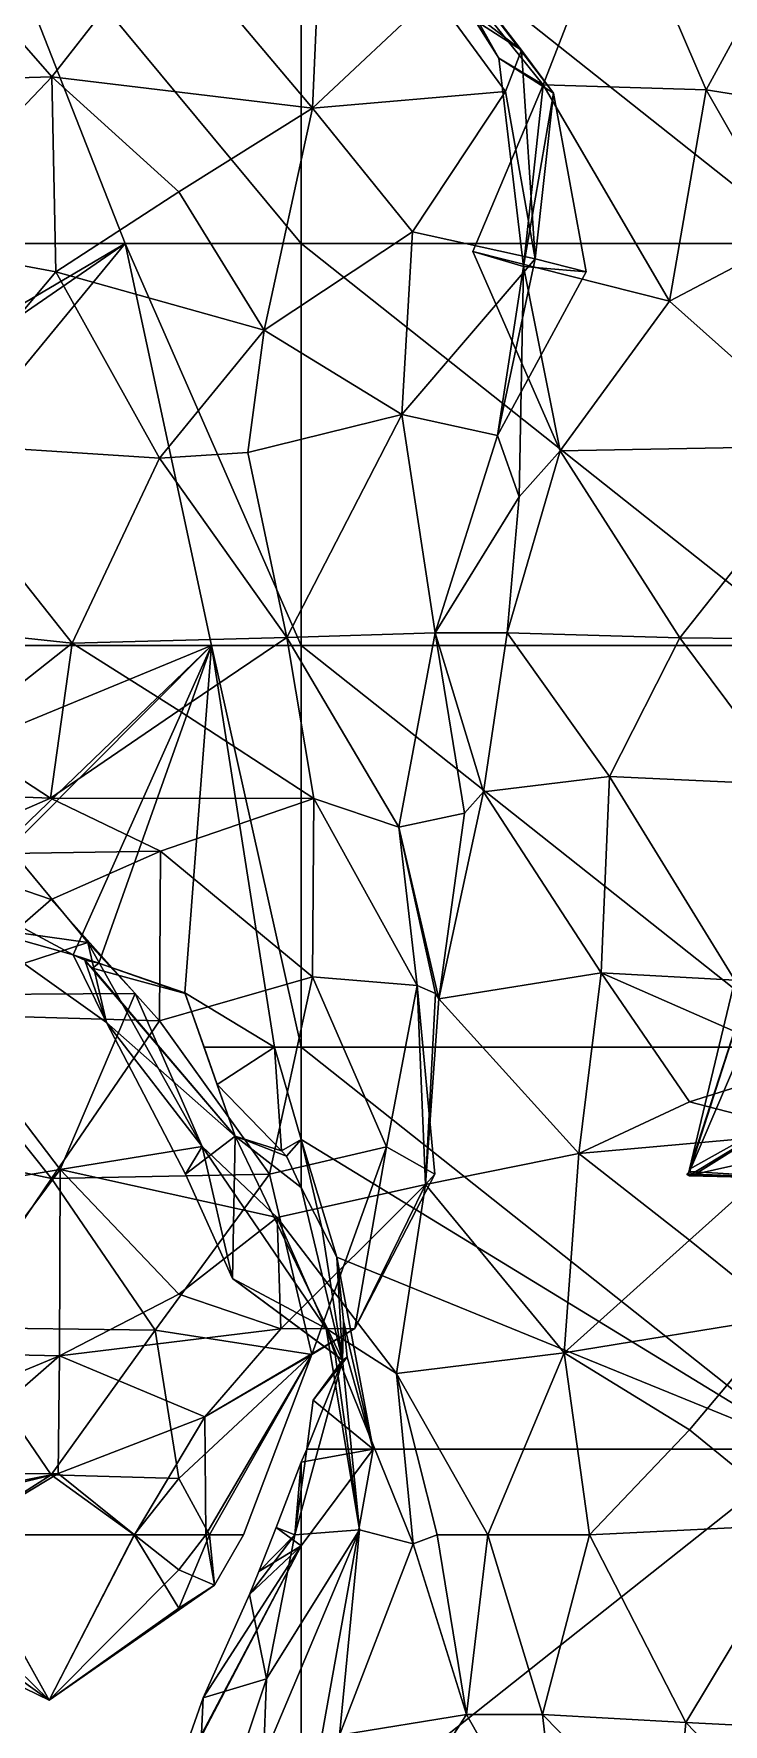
# Model space of a CAD drawing. Extents: x 290034 to 295698, y 4553723 to 4561693.
# Drawn here: x 291493.6 to 291561.7, y 4553845.7 to 4554012.7 of the extents above; entities that cross this region are included whole.
import ezdxf

# ---------------------------------------------------------------- set-up
doc = ezdxf.new("R2010")
doc.units = 0
doc.layers.add('Au_ppm_Pref_-_0_2', color=7, linetype='CONTINUOUS')

msp = doc.modelspace()

# ---------------------------------------------------------------- linework, layer by layer
at = {"layer": 'Au_ppm_Pref_-_0_2'}
for points in [[(291487.03, 4554031.65, 1832.47), (291502.63, 4553991.97, 1832.47), (291470, 4553991.97, 1824)], [(291487.03, 4554031.65, 1832.47), (291520, 4554031.65, 1843.11), (291520, 4553991.97, 1836.99)], [(291520, 4553991.97, 1836.99), (291502.63, 4553991.97, 1832.47), (291487.03, 4554031.65, 1832.47)], [(291520, 4554031.65, 1843.11), (291570, 4554031.65, 1861.16), (291570, 4553991.97, 1852.66)], [(291570, 4553991.97, 1852.66), (291520, 4553991.97, 1836.99), (291520, 4554031.65, 1843.11)], [(291531.64, 4554022.85, 1823.41), (291528.11, 4554028.31, 1817.43), (291539.51, 4554010.28, 1817.43)], [(291539.51, 4554010.28, 1817.43), (291528.11, 4554028.31, 1817.43), (291531.97, 4554023.72, 1811.43)], [(291506.51, 4554022.67, 1801), (291521.12, 4554005.32, 1801.37), (291522.05, 4554026.22, 1804.52)], [(291521.12, 4554005.32, 1801.37), (291533.13, 4554016.63, 1802.34), (291522.05, 4554026.22, 1804.52)], [(291531.97, 4554023.72, 1811.43), (291522.05, 4554026.22, 1804.52), (291541.74, 4554011.07, 1805.55)], [(291541.74, 4554011.07, 1805.55), (291522.05, 4554026.22, 1804.52), (291533.13, 4554016.63, 1802.34)], [(291551.44, 4554027.04, 1827.76), (291531.64, 4554022.85, 1823.41), (291543.9, 4554007.62, 1823.94)], [(291559.97, 4554007.13, 1826.8), (291551.44, 4554027.04, 1827.76), (291543.9, 4554007.62, 1823.94)], [(291559.97, 4554007.13, 1826.8), (291566.88, 4554019.84, 1830.98), (291551.44, 4554027.04, 1827.76)], [(291480.28, 4554025.71, 1801.04), (291469.48, 4554007.68, 1800.16), (291495.39, 4554008.41, 1801.07)], [(291480.28, 4554025.71, 1801.04), (291495.39, 4554008.41, 1801.07), (291506.51, 4554022.67, 1801)], [(291543.9, 4554007.62, 1823.94), (291531.64, 4554022.85, 1823.41), (291539.51, 4554010.28, 1817.43)], [(291539.51, 4554010.28, 1817.43), (291531.97, 4554023.72, 1811.43), (291544.91, 4554006.82, 1811.51)], [(291541.74, 4554011.07, 1805.55), (291544.91, 4554006.82, 1811.51), (291531.97, 4554023.72, 1811.43)], [(291495.39, 4554008.41, 1801.07), (291521.12, 4554005.32, 1801.37), (291506.51, 4554022.67, 1801)], [(291559.97, 4554007.13, 1826.8), (291579.69, 4554004, 1829.88), (291566.88, 4554019.84, 1830.98)], [(291521.12, 4554005.32, 1801.37), (291540.17, 4554006.98, 1802.24), (291533.13, 4554016.63, 1802.34)], [(291533.13, 4554016.63, 1802.34), (291540.17, 4554006.98, 1802.24), (291541.74, 4554011.07, 1805.55)], [(291541.94, 4553989.69, 1817.12), (291543.9, 4554007.62, 1823.94), (291539.51, 4554010.28, 1817.43)], [(291541.94, 4553989.69, 1817.12), (291539.51, 4554010.28, 1817.43), (291544.91, 4554006.82, 1811.51)], [(291543.11, 4553990.45, 1805.76), (291541.74, 4554011.07, 1805.55), (291540.17, 4554006.98, 1802.24)], [(291543.11, 4553990.45, 1805.76), (291544.91, 4554006.82, 1811.51), (291541.74, 4554011.07, 1805.55)], [(291469.48, 4554007.68, 1800.16), (291479.9, 4553992.13, 1801.94), (291495.39, 4554008.41, 1801.07)], [(291495.39, 4554008.41, 1801.07), (291479.9, 4553992.13, 1801.94), (291495.79, 4553989.16, 1804.05)], [(291495.39, 4554008.41, 1801.07), (291495.79, 4553989.16, 1804.05), (291507.93, 4553997.08, 1802.26)], [(291495.39, 4554008.41, 1801.07), (291507.93, 4553997.08, 1802.26), (291521.12, 4554005.32, 1801.37)], [(291521.12, 4554005.32, 1801.37), (291531, 4553993.1, 1801.93), (291540.17, 4554006.98, 1802.24)], [(291531, 4553993.1, 1801.93), (291543.11, 4553990.45, 1805.76), (291540.17, 4554006.98, 1802.24)], [(291541.94, 4553989.69, 1817.12), (291536.94, 4553991.17, 1822.82), (291543.9, 4554007.62, 1823.94)], [(291556.35, 4553986.28, 1825.27), (291543.9, 4554007.62, 1823.94), (291536.94, 4553991.17, 1822.82)], [(291541.94, 4553989.69, 1817.12), (291544.91, 4554006.82, 1811.51), (291548.12, 4553989.16, 1811.49)], [(291543.11, 4553990.45, 1805.76), (291548.12, 4553989.16, 1811.49), (291544.91, 4554006.82, 1811.51)], [(291556.35, 4553986.28, 1825.27), (291559.97, 4554007.13, 1826.8), (291543.9, 4554007.62, 1823.94)], [(291568.29, 4553992.57, 1826.93), (291559.97, 4554007.13, 1826.8), (291556.35, 4553986.28, 1825.27)], [(291559.97, 4554007.13, 1826.8), (291568.29, 4553992.57, 1826.93), (291579.69, 4554004, 1829.88)], [(291521.12, 4554005.32, 1801.37), (291507.93, 4553997.08, 1802.26), (291516.36, 4553983.41, 1803.64)], [(291521.12, 4554005.32, 1801.37), (291516.36, 4553983.41, 1803.64), (291531, 4553993.1, 1801.93)], [(291495.79, 4553989.16, 1804.05), (291516.36, 4553983.41, 1803.64), (291507.93, 4553997.08, 1802.26)], [(291529.93, 4553975.08, 1806.87), (291531, 4553993.1, 1801.93), (291516.36, 4553983.41, 1803.64)], [(291529.93, 4553975.08, 1806.87), (291543.11, 4553990.45, 1805.76), (291531, 4553993.1, 1801.93)], [(291472.78, 4553974.4, 1823.6), (291470, 4553991.97, 1824), (291502.63, 4553991.97, 1832.47)], [(291502.63, 4553991.97, 1832.47), (291470, 4553952.28, 1821.46), (291473.14, 4553971.65, 1823.52)], [(291502.63, 4553991.97, 1832.47), (291511.17, 4553952.28, 1832.47), (291470, 4553952.28, 1821.46)], [(291502.63, 4553991.97, 1832.47), (291473.14, 4553971.65, 1823.52), (291472.78, 4553974.4, 1823.6)], [(291495.79, 4553989.16, 1804.05), (291479.9, 4553992.13, 1801.94), (291481.67, 4553972.33, 1806.19)], [(291502.63, 4553991.97, 1832.47), (291520, 4553991.97, 1836.99), (291520, 4553952.28, 1834.84)], [(291520, 4553952.28, 1834.84), (291511.17, 4553952.28, 1832.47), (291502.63, 4553991.97, 1832.47)], [(291520, 4553991.97, 1836.99), (291570, 4553991.97, 1852.66), (291570, 4553952.28, 1850.53)], [(291570, 4553952.28, 1850.53), (291520, 4553952.28, 1834.84), (291520, 4553991.97, 1836.99)], [(291536.94, 4553991.17, 1822.82), (291541.94, 4553989.69, 1817.12), (291545.56, 4553971.49, 1823.38)], [(291545.56, 4553971.49, 1823.38), (291556.35, 4553986.28, 1825.27), (291536.94, 4553991.17, 1822.82)], [(291572.37, 4553971.98, 1824.48), (291568.29, 4553992.57, 1826.93), (291556.35, 4553986.28, 1825.27)], [(291539.38, 4553973, 1812.29), (291543.11, 4553990.45, 1805.76), (291529.93, 4553975.08, 1806.87)], [(291539.38, 4553973, 1812.29), (291548.12, 4553989.16, 1811.49), (291543.11, 4553990.45, 1805.76)], [(291541.94, 4553989.69, 1817.12), (291539.38, 4553973, 1812.29), (291541.52, 4553966.95, 1817.43)], [(291541.94, 4553989.69, 1817.12), (291548.12, 4553989.16, 1811.49), (291539.38, 4553973, 1812.29)], [(291541.94, 4553989.69, 1817.12), (291541.52, 4553966.95, 1817.43), (291545.56, 4553971.49, 1823.38)], [(291506.02, 4553970.77, 1808.01), (291495.79, 4553989.16, 1804.05), (291481.67, 4553972.33, 1806.19)], [(291495.79, 4553989.16, 1804.05), (291506.02, 4553970.77, 1808.01), (291516.36, 4553983.41, 1803.64)], [(291572.37, 4553971.98, 1824.48), (291556.35, 4553986.28, 1825.27), (291545.56, 4553971.49, 1823.38)], [(291516.36, 4553983.41, 1803.64), (291506.02, 4553970.77, 1808.01), (291514.75, 4553971.34, 1808.77)], [(291516.36, 4553983.41, 1803.64), (291514.75, 4553971.34, 1808.77), (291529.93, 4553975.08, 1806.87)], [(291514.75, 4553971.34, 1808.77), (291518.6, 4553953.04, 1806.96), (291529.93, 4553975.08, 1806.87)], [(291518.6, 4553953.04, 1806.96), (291533.22, 4553953.53, 1811.43), (291529.93, 4553975.08, 1806.87)], [(291539.38, 4553973, 1812.29), (291529.93, 4553975.08, 1806.87), (291533.22, 4553953.53, 1811.43)], [(291541.52, 4553966.95, 1817.43), (291539.38, 4553973, 1812.29), (291533.22, 4553953.53, 1811.43)], [(291506.02, 4553970.77, 1808.01), (291481.67, 4553972.33, 1806.19), (291497.41, 4553952.48, 1806.99)], [(291481.67, 4553972.33, 1806.19), (291487.86, 4553953.52, 1809.08), (291497.41, 4553952.48, 1806.99)], [(291514.75, 4553971.34, 1808.77), (291506.02, 4553970.77, 1808.01), (291518.6, 4553953.04, 1806.96)], [(291557.39, 4553953.03, 1824.43), (291545.56, 4553971.49, 1823.38), (291540.35, 4553953.52, 1818.54)], [(291545.56, 4553971.49, 1823.38), (291541.52, 4553966.95, 1817.43), (291540.35, 4553953.52, 1818.54)], [(291572.37, 4553971.98, 1824.48), (291545.56, 4553971.49, 1823.38), (291557.39, 4553953.03, 1824.43)], [(291572.37, 4553971.98, 1824.48), (291557.39, 4553953.03, 1824.43), (291583.32, 4553952.75, 1823.26)], [(291506.02, 4553970.77, 1808.01), (291497.41, 4553952.48, 1806.99), (291518.6, 4553953.04, 1806.96)], [(291541.52, 4553966.95, 1817.43), (291533.22, 4553953.53, 1811.43), (291540.35, 4553953.52, 1818.54)], [(291485.83, 4553943.35, 1804.47), (291497.41, 4553952.48, 1806.99), (291487.86, 4553953.52, 1809.08)], [(291497.41, 4553952.48, 1806.99), (291507.93, 4553945.85, 1802.17), (291518.6, 4553953.04, 1806.96)], [(291507.93, 4553945.85, 1802.17), (291521.25, 4553937.14, 1799.5), (291518.6, 4553953.04, 1806.96)], [(291529.66, 4553934.31, 1805.87), (291533.22, 4553953.53, 1811.43), (291518.6, 4553953.04, 1806.96)], [(291529.66, 4553934.31, 1805.87), (291518.6, 4553953.04, 1806.96), (291521.25, 4553937.14, 1799.5)], [(291536.14, 4553935.71, 1811.49), (291533.22, 4553953.53, 1811.43), (291529.66, 4553934.31, 1805.87)], [(291540.35, 4553953.52, 1818.54), (291533.22, 4553953.53, 1811.43), (291538.01, 4553937.81, 1816.86)], [(291538.01, 4553937.81, 1816.86), (291533.22, 4553953.53, 1811.43), (291536.14, 4553935.71, 1811.49)], [(291540.35, 4553953.52, 1818.54), (291538.01, 4553937.81, 1816.86), (291550.43, 4553939.34, 1822.55)], [(291557.39, 4553953.03, 1824.43), (291540.35, 4553953.52, 1818.54), (291550.43, 4553939.34, 1822.55)], [(291557.39, 4553953.03, 1824.43), (291550.43, 4553939.34, 1822.55), (291568.21, 4553938.5, 1825.58)], [(291557.39, 4553953.03, 1824.43), (291568.21, 4553938.5, 1825.58), (291583.32, 4553952.75, 1823.26)], [(291470, 4553952.28, 1821.46), (291511.17, 4553952.28, 1832.47), (291476.72, 4553938.05, 1822.63)], [(291486, 4553928.02, 1824.68), (291476.72, 4553938.05, 1822.63), (291511.17, 4553952.28, 1832.47)], [(291485.83, 4553943.35, 1804.47), (291495.25, 4553937.19, 1799.12), (291497.41, 4553952.48, 1806.99)], [(291486.59, 4553927.57, 1824.81), (291486, 4553928.02, 1824.68), (291511.17, 4553952.28, 1832.47)], [(291497.49, 4553921.7, 1827.5), (291486.59, 4553927.57, 1824.81), (291511.17, 4553952.28, 1832.47)], [(291497.41, 4553952.48, 1806.99), (291495.25, 4553937.19, 1799.12), (291507.93, 4553945.85, 1802.17)], [(291511.17, 4553952.28, 1832.47), (291500.03, 4553920.88, 1828.15), (291497.49, 4553921.7, 1827.5)], [(291511.17, 4553952.28, 1832.47), (291508.52, 4553917.96, 1830.32), (291500.03, 4553920.88, 1828.15)], [(291511.17, 4553952.28, 1832.47), (291517.38, 4553912.6, 1832.47), (291508.52, 4553917.96, 1830.32)], [(291511.17, 4553952.28, 1832.47), (291520, 4553952.28, 1834.84), (291520, 4553912.6, 1833.18)], [(291520, 4553912.6, 1833.18), (291517.38, 4553912.6, 1832.47), (291511.17, 4553952.28, 1832.47)], [(291520, 4553952.28, 1834.84), (291570, 4553952.28, 1850.53), (291570, 4553912.6, 1855.72)], [(291570, 4553912.6, 1855.72), (291520, 4553912.6, 1833.18), (291520, 4553952.28, 1834.84)], [(291495.25, 4553937.19, 1799.12), (291521.25, 4553937.14, 1799.5), (291507.93, 4553945.85, 1802.17)], [(291485.83, 4553943.35, 1804.47), (291469.4, 4553938.17, 1799.5), (291495.25, 4553937.19, 1799.12)], [(291495.25, 4553937.19, 1799.12), (291469.4, 4553938.17, 1799.5), (291482.42, 4553931.59, 1793.93)], [(291498.95, 4553922.92, 1817.41), (291483.1, 4553917.75, 1810.91), (291486.6, 4553937.8, 1817.87)], [(291498.95, 4553922.92, 1817.41), (291486.6, 4553937.8, 1817.87), (291487.45, 4553924.56, 1823.37)], [(291538.01, 4553937.81, 1816.86), (291533.58, 4553917.37, 1810.92), (291549.63, 4553919.93, 1816.7)], [(291538.01, 4553937.81, 1816.86), (291536.14, 4553935.71, 1811.49), (291533.58, 4553917.37, 1810.92)], [(291549.63, 4553919.93, 1816.7), (291550.43, 4553939.34, 1822.55), (291538.01, 4553937.81, 1816.86)], [(291549.63, 4553919.93, 1816.7), (291562.8, 4553919.21, 1823.25), (291550.43, 4553939.34, 1822.55)], [(291550.43, 4553939.34, 1822.55), (291562.8, 4553919.21, 1823.25), (291568.21, 4553938.5, 1825.58)], [(291506.11, 4553931.94, 1794.07), (291495.25, 4553937.19, 1799.12), (291482.42, 4553931.59, 1793.93)], [(291506.11, 4553931.94, 1794.07), (291521.25, 4553937.14, 1799.5), (291495.25, 4553937.19, 1799.12)], [(291521.11, 4553919.55, 1792.37), (291521.25, 4553937.14, 1799.5), (291506.11, 4553931.94, 1794.07)], [(291531.47, 4553918.7, 1799.47), (291521.25, 4553937.14, 1799.5), (291521.11, 4553919.55, 1792.37)], [(291529.66, 4553934.31, 1805.87), (291521.25, 4553937.14, 1799.5), (291531.47, 4553918.7, 1799.47)], [(291536.14, 4553935.71, 1811.49), (291529.66, 4553934.31, 1805.87), (291533.58, 4553917.37, 1810.92)], [(291533.27, 4553917.89, 1805.55), (291533.58, 4553917.37, 1810.92), (291529.66, 4553934.31, 1805.87)], [(291533.27, 4553917.89, 1805.55), (291529.66, 4553934.31, 1805.87), (291531.47, 4553918.7, 1799.47)], [(291482.42, 4553931.59, 1793.93), (291482.37, 4553915.9, 1789.96), (291495.33, 4553927.17, 1790.58)], [(291506.11, 4553931.94, 1794.07), (291482.42, 4553931.59, 1793.93), (291495.33, 4553927.17, 1790.58)], [(291506.11, 4553931.94, 1794.07), (291495.33, 4553927.17, 1790.58), (291506.01, 4553915.19, 1789.54)], [(291506.11, 4553931.94, 1794.07), (291506.01, 4553915.19, 1789.54), (291521.11, 4553919.55, 1792.37)], [(291495.33, 4553927.17, 1790.58), (291482.37, 4553915.9, 1789.96), (291506.01, 4553915.19, 1789.54)], [(291487.45, 4553924.56, 1823.37), (291486.59, 4553927.57, 1824.81), (291497.49, 4553921.7, 1827.5)], [(291500.78, 4553915.02, 1822.61), (291487.45, 4553924.56, 1823.37), (291497.49, 4553921.7, 1827.5)], [(291498.95, 4553922.92, 1817.41), (291487.45, 4553924.56, 1823.37), (291500.78, 4553915.02, 1822.61)], [(291498.95, 4553922.92, 1817.41), (291503.61, 4553917.89, 1813.53), (291483.1, 4553917.75, 1810.91)], [(291498.95, 4553922.92, 1817.41), (291500.78, 4553915.02, 1822.61), (291510.22, 4553902.78, 1817.74)], [(291503.61, 4553917.89, 1813.53), (291498.95, 4553922.92, 1817.41), (291510.22, 4553902.78, 1817.74)], [(291498.66, 4553921.2, 1827.8), (291497.49, 4553921.7, 1827.5), (291500.03, 4553920.88, 1828.15)], [(291500.78, 4553915.02, 1822.61), (291497.49, 4553921.7, 1827.5), (291498.66, 4553921.2, 1827.8)], [(291498.66, 4553921.2, 1827.8), (291500.03, 4553920.88, 1828.15), (291499.42, 4553920.41, 1827.97)], [(291513.49, 4553903.82, 1828.18), (291498.66, 4553921.2, 1827.8), (291499.42, 4553920.41, 1827.97)], [(291513.49, 4553903.82, 1828.18), (291500.78, 4553915.02, 1822.61), (291498.66, 4553921.2, 1827.8)], [(291565.06, 4553921.22, 1829.31), (291558.28, 4553900.15, 1829.31), (291558.33, 4553900.31, 1829.39)], [(291565.06, 4553921.22, 1829.31), (291558.33, 4553900.55, 1829.15), (291558.28, 4553900.15, 1829.31)], [(291565.06, 4553921.22, 1829.31), (291558.33, 4553900.31, 1829.39), (291565.85, 4553917.89, 1833.93)], [(291565.06, 4553921.22, 1829.31), (291562.8, 4553919.21, 1823.25), (291558.33, 4553900.55, 1829.15)], [(291499.42, 4553920.41, 1827.97), (291500.03, 4553920.88, 1828.15), (291508.54, 4553917.89, 1829.31)], [(291513.49, 4553903.82, 1828.18), (291499.42, 4553920.41, 1827.97), (291508.54, 4553917.89, 1829.31)], [(291508.52, 4553917.96, 1830.32), (291508.54, 4553917.89, 1829.31), (291500.03, 4553920.88, 1828.15)], [(291516.88, 4553900.07, 1789.46), (291521.11, 4553919.55, 1792.37), (291506.01, 4553915.19, 1789.54)], [(291528.42, 4553902.75, 1794.13), (291521.11, 4553919.55, 1792.37), (291516.88, 4553900.07, 1789.46)], [(291531.47, 4553918.7, 1799.47), (291521.11, 4553919.55, 1792.37), (291528.42, 4553902.75, 1794.13)], [(291547.4, 4553902.11, 1810.72), (291549.63, 4553919.93, 1816.7), (291533.58, 4553917.37, 1810.92)], [(291547.4, 4553902.11, 1810.72), (291558.33, 4553907.2, 1815.06), (291549.63, 4553919.93, 1816.7)], [(291562.8, 4553919.21, 1823.25), (291549.63, 4553919.93, 1816.7), (291570.16, 4553910.92, 1817.43)], [(291570.16, 4553910.92, 1817.43), (291549.63, 4553919.93, 1816.7), (291558.33, 4553907.2, 1815.06)], [(291476.84, 4553897.3, 1816.87), (291483.1, 4553917.75, 1810.91), (291496.23, 4553900.53, 1811.31)], [(291503.61, 4553917.89, 1813.53), (291496.23, 4553900.53, 1811.31), (291483.1, 4553917.75, 1810.91)], [(291503.61, 4553917.89, 1813.53), (291510.22, 4553902.78, 1817.74), (291496.23, 4553900.53, 1811.31)], [(291508.52, 4553917.96, 1830.32), (291517.38, 4553912.6, 1832.47), (291510.42, 4553912.6, 1830.6)], [(291510.42, 4553912.6, 1830.6), (291508.54, 4553917.89, 1829.31), (291508.52, 4553917.96, 1830.32)], [(291511.72, 4553908.91, 1830.66), (291508.54, 4553917.89, 1829.31), (291510.42, 4553912.6, 1830.6)], [(291513.49, 4553903.82, 1828.18), (291508.54, 4553917.89, 1829.31), (291511.72, 4553908.91, 1830.66)], [(291531.47, 4553918.7, 1799.47), (291528.42, 4553902.75, 1794.13), (291533.21, 4553900.07, 1799.62)], [(291533.27, 4553917.89, 1805.55), (291531.47, 4553918.7, 1799.47), (291532.27, 4553899.05, 1806.53)], [(291532.27, 4553899.05, 1806.53), (291531.47, 4553918.7, 1799.47), (291533.21, 4553900.07, 1799.62)], [(291533.27, 4553917.89, 1805.55), (291532.27, 4553899.05, 1806.53), (291533.58, 4553917.37, 1810.92)], [(291570.93, 4553907.58, 1825.88), (291558.33, 4553900.55, 1829.15), (291562.8, 4553919.21, 1823.25)], [(291565.85, 4553917.89, 1833.93), (291558.33, 4553900.31, 1829.39), (291570.58, 4553899.58, 1835.5)], [(291547.4, 4553902.11, 1810.72), (291533.58, 4553917.37, 1810.92), (291532.27, 4553899.05, 1806.53)], [(291482.37, 4553915.9, 1789.96), (291472.57, 4553904.46, 1790.35), (291495.37, 4553899.63, 1789.39)], [(291506.01, 4553915.19, 1789.54), (291482.37, 4553915.9, 1789.96), (291495.37, 4553899.63, 1789.39)], [(291506.01, 4553915.19, 1789.54), (291495.37, 4553899.63, 1789.39), (291516.88, 4553900.07, 1789.46)], [(291510.22, 4553902.78, 1817.74), (291500.78, 4553915.02, 1822.61), (291508.59, 4553900.07, 1823.37)], [(291508.59, 4553900.07, 1823.37), (291500.78, 4553915.02, 1822.61), (291513.49, 4553903.82, 1828.18)], [(291511.72, 4553908.91, 1830.66), (291510.42, 4553912.6, 1830.6), (291517.38, 4553912.6, 1832.47)], [(291518.06, 4553902.36, 1831.86), (291511.72, 4553908.91, 1830.66), (291517.38, 4553912.6, 1832.47)], [(291520, 4553903.49, 1832.47), (291518.06, 4553902.36, 1831.86), (291517.38, 4553912.6, 1832.47)], [(291517.38, 4553912.6, 1832.47), (291520, 4553912.6, 1833.18), (291520, 4553903.49, 1832.47)], [(291520, 4553912.6, 1833.18), (291570, 4553912.6, 1855.72), (291570, 4553872.91, 1846.7)], [(291520, 4553903.49, 1832.47), (291520, 4553912.6, 1833.18), (291570, 4553872.91, 1846.7)], [(291558.33, 4553907.2, 1815.06), (291570.14, 4553904.14, 1811.33), (291570.16, 4553910.92, 1817.43)], [(291518.06, 4553902.36, 1831.86), (291513.49, 4553903.82, 1828.18), (291511.72, 4553908.91, 1830.66)], [(291570.14, 4553904.14, 1811.33), (291558.33, 4553907.2, 1815.06), (291547.4, 4553902.11, 1810.72)], [(291570.93, 4553907.58, 1825.88), (291558.52, 4553900.07, 1829.22), (291558.33, 4553900.55, 1829.15)], [(291558.91, 4553900.07, 1829.31), (291558.52, 4553900.07, 1829.22), (291570.93, 4553907.58, 1825.88)], [(291558.91, 4553900.07, 1829.31), (291570.93, 4553907.58, 1825.88), (291583.69, 4553905.62, 1829.82)], [(291495.37, 4553899.63, 1789.39), (291472.57, 4553904.46, 1790.35), (291485.39, 4553884.92, 1789.88)], [(291558.91, 4553900.07, 1829.31), (291583.69, 4553905.62, 1829.82), (291570.58, 4553899.58, 1835.5)], [(291496.23, 4553900.53, 1811.31), (291510.22, 4553902.78, 1817.74), (291517.63, 4553895.76, 1811.42)], [(291513.24, 4553889.75, 1823.37), (291508.59, 4553900.07, 1823.37), (291513.49, 4553903.82, 1828.18)], [(291510.22, 4553902.78, 1817.74), (291508.59, 4553900.07, 1823.37), (291513.24, 4553889.75, 1823.37)], [(291510.22, 4553902.78, 1817.74), (291513.24, 4553889.75, 1823.37), (291522.46, 4553884.83, 1817.51)], [(291517.63, 4553895.76, 1811.42), (291510.22, 4553902.78, 1817.74), (291522.46, 4553884.83, 1817.51)], [(291513.24, 4553889.75, 1823.37), (291513.49, 4553903.82, 1828.18), (291524.1, 4553881.7, 1829.58)], [(291513.49, 4553903.82, 1828.18), (291518.06, 4553902.36, 1831.86), (291518.57, 4553901.83, 1831.96)], [(291520, 4553898.74, 1832.11), (291513.49, 4553903.82, 1828.18), (291518.57, 4553901.83, 1831.96)], [(291524.1, 4553881.7, 1829.58), (291513.49, 4553903.82, 1828.18), (291520, 4553898.74, 1832.11)], [(291528.42, 4553902.75, 1794.13), (291516.88, 4553900.07, 1789.46), (291521.05, 4553882.26, 1793.56)], [(291520, 4553903.49, 1832.47), (291518.57, 4553901.83, 1831.96), (291518.06, 4553902.36, 1831.86)], [(291520, 4553903.49, 1832.47), (291520, 4553898.74, 1832.11), (291518.57, 4553901.83, 1831.96)], [(291522.03, 4553894.77, 1832.47), (291520, 4553898.74, 1832.11), (291520, 4553903.49, 1832.47)], [(291523.52, 4553891.86, 1832.74), (291522.03, 4553894.77, 1832.47), (291520, 4553903.49, 1832.47)], [(291523.52, 4553891.86, 1832.74), (291520, 4553903.49, 1832.47), (291570, 4553872.91, 1846.7)], [(291525.3, 4553884.83, 1799.62), (291528.42, 4553902.75, 1794.13), (291521.05, 4553882.26, 1793.56)], [(291525.3, 4553884.83, 1799.62), (291533.21, 4553900.07, 1799.62), (291528.42, 4553902.75, 1794.13)], [(291570.14, 4553904.14, 1811.33), (291547.4, 4553902.11, 1810.72), (291558.33, 4553893.53, 1807.74)], [(291570.14, 4553904.14, 1811.33), (291558.33, 4553893.53, 1807.74), (291567.71, 4553885.98, 1804.19)], [(291547.4, 4553902.11, 1810.72), (291532.27, 4553899.05, 1806.53), (291545.95, 4553882.41, 1806.34)], [(291558.33, 4553893.53, 1807.74), (291547.4, 4553902.11, 1810.72), (291545.95, 4553882.41, 1806.34)], [(291476.84, 4553897.3, 1816.87), (291496.23, 4553900.53, 1811.31), (291482.68, 4553882.42, 1811.26)], [(291482.68, 4553882.42, 1811.26), (291496.23, 4553900.53, 1811.31), (291496.15, 4553882.11, 1805.93)], [(291495.37, 4553899.63, 1789.39), (291485.39, 4553884.92, 1789.88), (291505.61, 4553884.64, 1789.63)], [(291495.37, 4553899.63, 1789.39), (291505.61, 4553884.64, 1789.63), (291516.88, 4553900.07, 1789.46)], [(291496.23, 4553900.53, 1811.31), (291507.93, 4553888.19, 1809.51), (291496.15, 4553882.11, 1805.93)], [(291496.23, 4553900.53, 1811.31), (291517.63, 4553895.76, 1811.42), (291507.93, 4553888.19, 1809.51)], [(291516.88, 4553900.07, 1789.46), (291505.61, 4553884.64, 1789.63), (291521.05, 4553882.26, 1793.56)], [(291532.27, 4553899.05, 1806.53), (291533.21, 4553900.07, 1799.62), (291525.3, 4553884.83, 1799.62)], [(291558.33, 4553900.31, 1829.39), (291558.28, 4553900.15, 1829.31), (291558.07, 4553900.07, 1829.43)], [(291570.58, 4553899.58, 1835.5), (291558.33, 4553900.31, 1829.39), (291558.07, 4553900.07, 1829.43)], [(291558.28, 4553900.15, 1829.31), (291558.19, 4553899.94, 1829.29), (291558.07, 4553900.07, 1829.43)], [(291558.33, 4553899.88, 1829.37), (291558.07, 4553900.07, 1829.43), (291558.19, 4553899.94, 1829.29)], [(291558.07, 4553900.07, 1829.43), (291558.33, 4553899.88, 1829.37), (291570.58, 4553899.58, 1835.5)], [(291558.28, 4553900.15, 1829.31), (291558.33, 4553900.55, 1829.15), (291558.19, 4553899.94, 1829.29)], [(291558.33, 4553900.55, 1829.15), (291558.52, 4553900.07, 1829.22), (291558.19, 4553899.94, 1829.29)], [(291558.44, 4553899.91, 1829.31), (291558.19, 4553899.94, 1829.29), (291558.52, 4553900.07, 1829.22)], [(291558.33, 4553899.88, 1829.37), (291558.19, 4553899.94, 1829.29), (291558.44, 4553899.91, 1829.31)], [(291570.58, 4553899.58, 1835.5), (291558.33, 4553899.88, 1829.37), (291558.44, 4553899.91, 1829.31)], [(291558.44, 4553899.91, 1829.31), (291558.91, 4553900.07, 1829.31), (291570.58, 4553899.58, 1835.5)], [(291558.91, 4553900.07, 1829.31), (291558.44, 4553899.91, 1829.31), (291558.52, 4553900.07, 1829.22)], [(291532.27, 4553899.05, 1806.53), (291518.01, 4553884.79, 1804.26), (291517.63, 4553895.76, 1811.42)], [(291532.27, 4553899.05, 1806.53), (291517.63, 4553895.76, 1811.42), (291529.43, 4553880.36, 1811.25)], [(291532.27, 4553899.05, 1806.53), (291525.3, 4553884.83, 1799.62), (291518.01, 4553884.79, 1804.26)], [(291524.1, 4553881.7, 1829.58), (291520, 4553898.74, 1832.11), (291522.03, 4553894.77, 1832.47)], [(291532.27, 4553899.05, 1806.53), (291529.43, 4553880.36, 1811.25), (291545.95, 4553882.41, 1806.34)], [(291518.01, 4553884.79, 1804.26), (291507.93, 4553888.19, 1809.51), (291517.63, 4553895.76, 1811.42)], [(291517.63, 4553895.76, 1811.42), (291522.46, 4553884.83, 1817.51), (291529.43, 4553880.36, 1811.25)], [(291524.1, 4553881.7, 1829.58), (291522.03, 4553894.77, 1832.47), (291523.52, 4553891.86, 1832.74)], [(291567.71, 4553885.98, 1804.19), (291558.33, 4553893.53, 1807.74), (291545.95, 4553882.41, 1806.34)], [(291527.12, 4553872.91, 1832.47), (291524.17, 4553885.57, 1832.47), (291523.52, 4553891.86, 1832.74)], [(291527.12, 4553872.91, 1832.47), (291523.52, 4553891.86, 1832.74), (291570, 4553872.91, 1846.7)], [(291524.1, 4553881.7, 1829.58), (291523.52, 4553891.86, 1832.74), (291524.17, 4553885.57, 1832.47)], [(291522.46, 4553884.83, 1817.51), (291513.24, 4553889.75, 1823.37), (291523.35, 4553882.25, 1823.37)], [(291523.35, 4553882.25, 1823.37), (291513.24, 4553889.75, 1823.37), (291524.1, 4553881.7, 1829.58)], [(291518.01, 4553884.79, 1804.26), (291496.15, 4553882.11, 1805.93), (291507.93, 4553888.19, 1809.51)], [(291545.95, 4553882.41, 1806.34), (291558.33, 4553874.81, 1802.1), (291567.71, 4553885.98, 1804.19)], [(291558.33, 4553874.81, 1802.1), (291569.76, 4553865.49, 1798.84), (291567.71, 4553885.98, 1804.19)], [(291495.33, 4553870.36, 1789.71), (291485.39, 4553884.92, 1789.88), (291482.73, 4553867.89, 1792.53)], [(291505.61, 4553884.64, 1789.63), (291485.39, 4553884.92, 1789.88), (291495.33, 4553870.36, 1789.71)], [(291507.93, 4553870.01, 1791.82), (291505.61, 4553884.64, 1789.63), (291495.33, 4553870.36, 1789.71)], [(291510.51, 4553876.08, 1800.46), (291496.15, 4553882.11, 1805.93), (291518.01, 4553884.79, 1804.26)], [(291521.05, 4553882.26, 1793.56), (291505.61, 4553884.64, 1789.63), (291507.93, 4553870.01, 1791.82)], [(291518.01, 4553884.79, 1804.26), (291525.3, 4553884.83, 1799.62), (291510.51, 4553876.08, 1800.46)], [(291525.3, 4553884.83, 1799.62), (291521.05, 4553882.26, 1793.56), (291510.51, 4553876.08, 1800.46)], [(291525.75, 4553864.94, 1823.88), (291531.06, 4553863.54, 1817.24), (291522.46, 4553884.83, 1817.51)], [(291531.06, 4553863.54, 1817.24), (291529.43, 4553880.36, 1811.25), (291522.46, 4553884.83, 1817.51)], [(291522.46, 4553884.83, 1817.51), (291523.35, 4553882.25, 1823.37), (291525.75, 4553864.94, 1823.88)], [(291524.1, 4553881.7, 1829.58), (291524.17, 4553885.57, 1832.47), (291524.55, 4553881.97, 1832.32)], [(291524.17, 4553885.57, 1832.47), (291527.12, 4553872.91, 1832.47), (291524.55, 4553881.97, 1832.32)], [(291482.68, 4553882.42, 1811.26), (291496.15, 4553882.11, 1805.93), (291476.12, 4553873.79, 1805.55)], [(291496.15, 4553882.11, 1805.93), (291482.73, 4553870.38, 1803.57), (291476.12, 4553873.79, 1805.55)], [(291496.01, 4553870.49, 1798.95), (291482.73, 4553870.38, 1803.57), (291496.15, 4553882.11, 1805.93)], [(291496.01, 4553870.49, 1798.95), (291496.15, 4553882.11, 1805.93), (291510.51, 4553876.08, 1800.46)], [(291510.96, 4553864.43, 1792.25), (291521.05, 4553882.26, 1793.56), (291507.93, 4553870.01, 1791.82)], [(291521.05, 4553882.26, 1793.56), (291510.61, 4553864.43, 1794.94), (291510.51, 4553876.08, 1800.46)], [(291510.61, 4553864.43, 1794.94), (291521.05, 4553882.26, 1793.56), (291514.3, 4553864.43, 1793.68)], [(291510.96, 4553864.43, 1792.25), (291514.3, 4553864.43, 1793.68), (291521.05, 4553882.26, 1793.56)], [(291524.1, 4553881.7, 1829.58), (291520.56, 4553872.91, 1830.3), (291519.39, 4553864.43, 1829.31)], [(291524.1, 4553881.7, 1829.58), (291519.39, 4553864.43, 1829.31), (291525.75, 4553864.94, 1823.88)], [(291524.1, 4553881.7, 1829.58), (291521.19, 4553877.72, 1830.88), (291520.56, 4553872.91, 1830.3)], [(291527.12, 4553872.91, 1832.47), (291521.19, 4553877.72, 1830.88), (291524.55, 4553881.97, 1832.32)], [(291524.1, 4553881.7, 1829.58), (291524.55, 4553881.97, 1832.32), (291521.19, 4553877.72, 1830.88)], [(291523.35, 4553882.25, 1823.37), (291524.1, 4553881.7, 1829.58), (291525.75, 4553864.94, 1823.88)], [(291529.43, 4553880.36, 1811.25), (291538.43, 4553864.43, 1806.54), (291545.95, 4553882.41, 1806.34)], [(291538.43, 4553864.43, 1806.54), (291548.46, 4553864.43, 1800.9), (291545.95, 4553882.41, 1806.34)], [(291548.46, 4553864.43, 1800.9), (291558.33, 4553874.81, 1802.1), (291545.95, 4553882.41, 1806.34)], [(291538.43, 4553864.43, 1806.54), (291529.43, 4553880.36, 1811.25), (291533.43, 4553864.43, 1811.49)], [(291533.43, 4553864.43, 1811.49), (291529.43, 4553880.36, 1811.25), (291531.06, 4553863.54, 1817.24)], [(291527.12, 4553872.91, 1832.47), (291520.56, 4553872.91, 1830.3), (291521.19, 4553877.72, 1830.88)], [(291503.56, 4553864.43, 1795.74), (291496.01, 4553870.49, 1798.95), (291510.51, 4553876.08, 1800.46)], [(291503.56, 4553864.43, 1795.74), (291510.51, 4553876.08, 1800.46), (291510.61, 4553864.43, 1794.94)], [(291548.46, 4553864.43, 1800.9), (291569.76, 4553865.49, 1798.84), (291558.33, 4553874.81, 1802.1)], [(291520.56, 4553872.91, 1830.3), (291520, 4553871.62, 1830.43), (291519.39, 4553864.43, 1829.31)], [(291527.12, 4553872.91, 1832.47), (291520, 4553871.62, 1830.43), (291520.56, 4553872.91, 1830.3)], [(291520, 4553871.62, 1830.43), (291527.12, 4553872.91, 1832.47), (291520, 4553863.35, 1832.47)], [(291570, 4553872.91, 1846.7), (291570, 4553833.23, 1842.97), (291520, 4553833.23, 1839.92)], [(291520, 4553833.23, 1839.92), (291520, 4553863.35, 1832.47), (291527.12, 4553872.91, 1832.47)], [(291527.12, 4553872.91, 1832.47), (291570, 4553872.91, 1846.7), (291520, 4553833.23, 1839.92)], [(291517.53, 4553865.17, 1830.86), (291520, 4553871.62, 1830.43), (291520, 4553863.35, 1832.47)], [(291519.39, 4553864.43, 1829.31), (291520, 4553871.62, 1830.43), (291517.53, 4553865.17, 1830.86)], [(291496.01, 4553870.49, 1798.95), (291469.82, 4553864.06, 1799.64), (291482.73, 4553870.38, 1803.57)], [(291496.01, 4553870.49, 1798.95), (291485.99, 4553864.43, 1795.21), (291469.82, 4553864.06, 1799.64)], [(291495.33, 4553870.36, 1789.71), (291482.73, 4553867.89, 1792.53), (291486.02, 4553864.43, 1792.13)], [(291496.01, 4553870.49, 1798.95), (291503.56, 4553864.43, 1795.74), (291485.99, 4553864.43, 1795.21)], [(291503.53, 4553864.43, 1791.6), (291495.33, 4553870.36, 1789.71), (291486.02, 4553864.43, 1792.13)], [(291507.93, 4553870.01, 1791.82), (291495.33, 4553870.36, 1789.71), (291503.53, 4553864.43, 1791.6)], [(291510.96, 4553864.43, 1792.25), (291507.93, 4553870.01, 1791.82), (291503.53, 4553864.43, 1791.6)], [(291485.99, 4553864.43, 1795.21), (291495.13, 4553848.12, 1793.68), (291482.73, 4553860.22, 1795.08)], [(291495.13, 4553848.12, 1793.68), (291486.02, 4553864.43, 1792.13), (291482.73, 4553856.98, 1791.19)], [(291485.99, 4553864.43, 1795.21), (291503.56, 4553864.43, 1795.74), (291495.13, 4553848.12, 1793.68)], [(291495.13, 4553848.12, 1793.68), (291503.53, 4553864.43, 1791.6), (291486.02, 4553864.43, 1792.13)], [(291503.56, 4553864.43, 1795.74), (291507.93, 4553860.98, 1794.83), (291495.13, 4553848.12, 1793.68)], [(291495.13, 4553848.12, 1793.68), (291507.93, 4553857.18, 1791.26), (291503.53, 4553864.43, 1791.6)], [(291510.96, 4553864.43, 1792.25), (291503.53, 4553864.43, 1791.6), (291507.93, 4553857.18, 1791.26)], [(291503.56, 4553864.43, 1795.74), (291510.61, 4553864.43, 1794.94), (291507.93, 4553860.98, 1794.83)], [(291510.96, 4553864.43, 1792.25), (291507.93, 4553857.18, 1791.26), (291511.45, 4553859.46, 1793.68)], [(291511.45, 4553859.46, 1793.68), (291507.93, 4553860.98, 1794.83), (291510.61, 4553864.43, 1794.94)], [(291514.3, 4553864.43, 1793.68), (291511.45, 4553859.46, 1793.68), (291510.61, 4553864.43, 1794.94)], [(291510.96, 4553864.43, 1792.25), (291511.45, 4553859.46, 1793.68), (291514.3, 4553864.43, 1793.68)], [(291515.83, 4553860.83, 1831.13), (291514.92, 4553858.53, 1831.27), (291519.39, 4553864.43, 1829.31)], [(291516.57, 4553850.21, 1828.14), (291519.39, 4553864.43, 1829.31), (291514.92, 4553858.53, 1831.27)], [(291515.83, 4553860.83, 1831.13), (291517.53, 4553865.17, 1830.86), (291520, 4553863.35, 1832.47)], [(291517.53, 4553865.17, 1830.86), (291515.83, 4553860.83, 1831.13), (291519.39, 4553864.43, 1829.31)], [(291523.8, 4553844.64, 1818.14), (291525.75, 4553864.94, 1823.88), (291516.29, 4553842.45, 1823.37)], [(291516.29, 4553842.45, 1823.37), (291525.75, 4553864.94, 1823.88), (291516.57, 4553850.21, 1828.14)], [(291525.75, 4553864.94, 1823.88), (291519.39, 4553864.43, 1829.31), (291516.57, 4553850.21, 1828.14)], [(291523.8, 4553844.64, 1818.14), (291531.06, 4553863.54, 1817.24), (291525.75, 4553864.94, 1823.88)], [(291536.31, 4553846.68, 1811.45), (291533.43, 4553864.43, 1811.49), (291531.06, 4553863.54, 1817.24)], [(291538.43, 4553864.43, 1806.54), (291533.43, 4553864.43, 1811.49), (291536.31, 4553846.68, 1811.45)], [(291536.31, 4553846.68, 1811.45), (291543.83, 4553846.68, 1805.17), (291538.43, 4553864.43, 1806.54)], [(291538.43, 4553864.43, 1806.54), (291543.83, 4553846.68, 1805.17), (291548.46, 4553864.43, 1800.9)], [(291557.98, 4553845.89, 1799.54), (291548.46, 4553864.43, 1800.9), (291543.83, 4553846.68, 1805.17)], [(291557.98, 4553845.89, 1799.54), (291569.76, 4553865.49, 1798.84), (291548.46, 4553864.43, 1800.9)], [(291557.98, 4553845.89, 1799.54), (291583.93, 4553844.59, 1799.35), (291569.76, 4553865.49, 1798.84)], [(291506.74, 4553838.04, 1832.47), (291506.85, 4553838.42, 1832.43), (291520, 4553863.35, 1832.47)], [(291520, 4553833.23, 1839.92), (291506.74, 4553838.04, 1832.47), (291520, 4553863.35, 1832.47)], [(291506.85, 4553838.42, 1832.43), (291510.34, 4553848.35, 1831.63), (291520, 4553863.35, 1832.47)], [(291510.34, 4553848.35, 1831.63), (291514.92, 4553858.53, 1831.27), (291520, 4553863.35, 1832.47)], [(291514.92, 4553858.53, 1831.27), (291515.83, 4553860.83, 1831.13), (291520, 4553863.35, 1832.47)], [(291523.8, 4553844.64, 1818.14), (291536.31, 4553846.68, 1811.45), (291531.06, 4553863.54, 1817.24)], [(291511.45, 4553859.46, 1793.68), (291495.13, 4553848.12, 1793.68), (291507.93, 4553860.98, 1794.83)], [(291495.13, 4553848.12, 1793.68), (291477.31, 4553856.76, 1793.68), (291482.73, 4553860.22, 1795.08)], [(291495.13, 4553848.12, 1793.68), (291511.45, 4553859.46, 1793.68), (291507.93, 4553857.18, 1791.26)], [(291516.57, 4553850.21, 1828.14), (291514.92, 4553858.53, 1831.27), (291510.34, 4553848.35, 1831.63)], [(291477.31, 4553856.76, 1793.68), (291495.13, 4553848.12, 1793.68), (291482.73, 4553856.98, 1791.19)], [(291509.4, 4553828.62, 1829.64), (291516.57, 4553850.21, 1828.14), (291510.34, 4553848.35, 1831.63)], [(291509.4, 4553828.62, 1829.64), (291516.29, 4553842.45, 1823.37), (291516.57, 4553850.21, 1828.14)], [(291506.85, 4553838.42, 1832.43), (291509.4, 4553828.62, 1829.64), (291510.34, 4553848.35, 1831.63)], [(291545.7, 4553830.15, 1813.32), (291536.31, 4553846.68, 1811.45), (291522.47, 4553825.16, 1813.62)], [(291523.8, 4553844.64, 1818.14), (291522.47, 4553825.16, 1813.62), (291536.31, 4553846.68, 1811.45)], [(291545.7, 4553830.15, 1813.32), (291543.83, 4553846.68, 1805.17), (291536.31, 4553846.68, 1811.45)], [(291543.83, 4553846.68, 1805.17), (291545.7, 4553830.15, 1813.32), (291556.85, 4553833.41, 1805.88)], [(291556.85, 4553833.41, 1805.88), (291557.98, 4553845.89, 1799.54), (291543.83, 4553846.68, 1805.17)], [(291570.93, 4553832.46, 1800.84), (291557.98, 4553845.89, 1799.54), (291556.85, 4553833.41, 1805.88)], [(291557.98, 4553845.89, 1799.54), (291570.93, 4553832.46, 1800.84), (291583.93, 4553844.59, 1799.35)]]:
    msp.add_3dface(points, dxfattribs=at)

doc.saveas('drawing.dxf')
